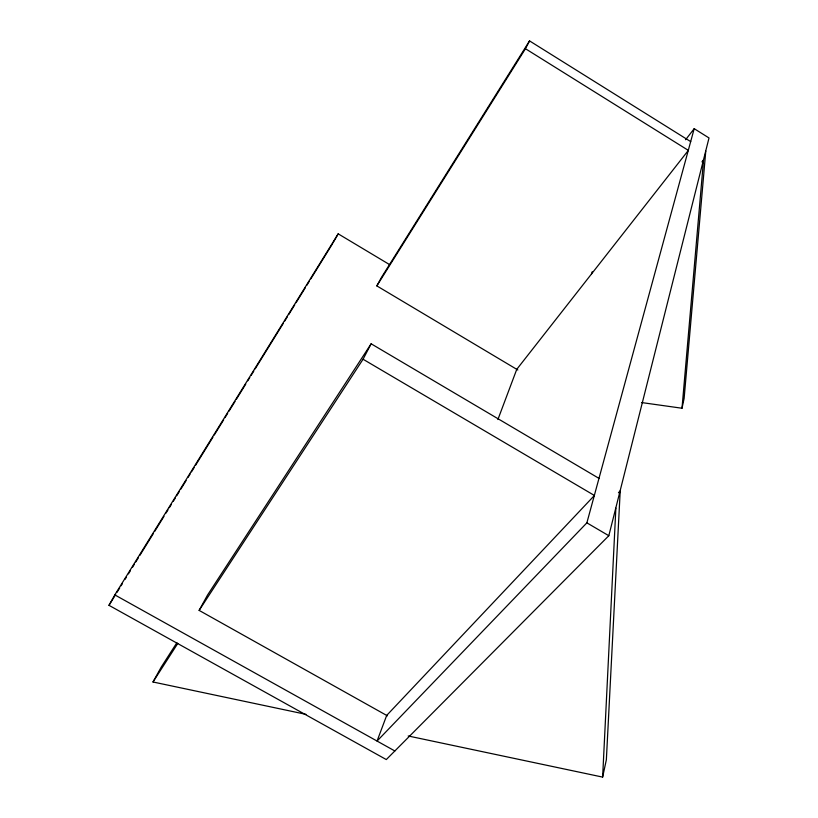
<?xml version="1.0" encoding="UTF-8"?>
<svg xmlns="http://www.w3.org/2000/svg" width="818" height="818" viewBox="0 0 818 818"><rect width="100%" height="100%" fill="white"/><g stroke="black" fill="none" stroke-linecap="round" stroke-linejoin="round"><path stroke-width="1.23" d="M408.192 735.975L602.631 777.1L615.872 508.121M641.516 402.548L682.007 408.243L703.562 159.868L701.967 161.862M705.781 151.044L684.124 398.397L682.007 408.243M602.631 777.1L606.363 759.738L620.208 490.912L618.439 492.733M389.593 264.613L338.192 233.836L114.817 594.901L108.988 605.33L386.3 759.564L608.817 535.718L709.012 137.956L694.196 128.671L685.607 139.735M599.052 478.418L371.137 343.795L363.059 359.235L594.41 495.483L386.689 715.423L377.057 741.057L586.874 522.845L694.196 128.671M591.455 274.02L592.222 271.74M497.896 419.542L516.761 369.337L688.347 150.379L525.453 48.712L529.543 40.9L690.729 141.647M387.456 715.852L199.132 610.392L207.465 595.167L371.137 343.795M517.845 369.981L376.832 285.891L381.597 277.2L529.543 40.9M305.993 714.349L152.997 681.987L161.228 667.099L176.852 642.744M332.865 243.11L338.192 233.836M108.988 605.33L115.696 594.481M117.035 592.314L119.725 587.968M121.064 585.8L122.403 583.633M125.082 579.297L126.422 577.13M128.436 573.868L130.451 570.616M132.455 567.365L134.469 564.113M135.808 561.946L138.498 557.6M139.837 555.432L153.242 533.745M154.582 531.567L163.978 516.383M165.982 513.131L167.997 509.88M169.336 507.712L171.351 504.461M173.365 501.199L175.369 497.947M176.708 495.78L179.398 491.444M180.737 489.266L186.105 480.595M188.109 477.344L190.124 474.082M191.463 471.914L194.142 467.579M195.492 465.411L212.925 437.211M214.265 435.043L223.651 419.859M224.991 417.681L227.67 413.346M229.009 411.178L235.052 401.413M236.392 399.245L245.778 384.061M247.782 380.81L249.797 377.558M251.136 375.38L253.825 371.045M255.165 368.877L283.325 323.325M284.664 321.157L287.343 316.811M288.693 314.644L294.725 304.879M296.065 302.711L305.451 287.527M306.791 285.359L309.47 281.024M310.82 278.856L332.272 244.142M376.832 285.891L525.453 48.712M152.997 681.987L177.813 643.398M199.132 610.392L363.059 359.235M114.817 594.901L394.859 750.975M586.874 522.845L608.817 535.718"/></g></svg>
